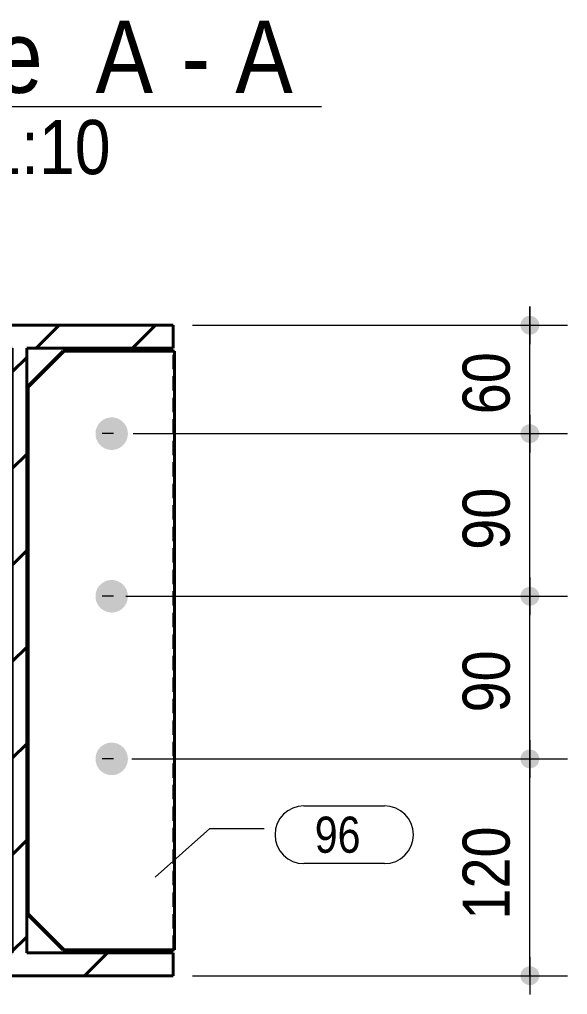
# Model space of a CAD drawing. Header units: millimetres. Extents: x 2 to 410, y 5 to 282.
# Drawn here: x 101.8 to 132.1, y 58.3 to 112.2 of the extents above; entities that cross this region are included whole.
import ezdxf

# ---------------------------------------------------------------- set-up
doc = ezdxf.new("R2010")
doc.units = ezdxf.units.MM
doc.linetypes.add('CACHE2', pattern=[1.190625, 0.79375, -0.396875])
for name, color, linetype, lineweight in [('Autre type objet', 1, 'Continuous', 0), ('Boulon', 7, 'Continuous', 0), ('Cache', 7, 'Continuous', 0), ('Cotation', 7, 'Continuous', 0), ('Piece', 2, 'Continuous', 0), ('Repère pièce', 3, 'Continuous', 0)]:
    doc.layers.add(name, color=color, linetype=linetype, lineweight=lineweight)
doc.styles.add('ARIAL', font='ARIAL.TTF')
doc.styles.add('COMIC_SANS_MS', font='COMIC.TTF')

# ---------------------------------------------------------------- blocks, each defined once
blk = doc.blocks.new('*A1')
at = {"layer": 'Piece', "color": 2, "linetype": 'Continuous', "lineweight": 40}
for p, q in [((93.282697, 95.297012), (93.282697, 95.297012)), ((93.282697, 95.297012), (93.282697, 95.297012)), ((97.355949, 94.027012), (98.625949, 95.297012)), ((102.699202, 94.027012), (103.969202, 95.297012)), ((108.042454, 94.027012), (109.312454, 95.297012)), ((101.382697, 92.710507), (102.182697, 93.510507)), ((101.382697, 87.367255), (102.182697, 88.167255)), ((101.382697, 82.024002), (102.182697, 82.824002)), ((101.382697, 76.68075), (102.182697, 77.48075)), ((101.382697, 71.337497), (102.182697, 72.137497)), ((101.382697, 65.994245), (102.182697, 66.794245)), ((101.326483, 60.594779), (102.182697, 61.450993)), ((94.685464, 59.297012), (95.955464, 60.567012)), ((100.028716, 59.297012), (101.298716, 60.567012)), ((105.371969, 59.297012), (106.641969, 60.567012))]:
    blk.add_line(p, q, dxfattribs=at)
blk = doc.blocks.new('*A57')
at = {"layer": 'Boulon'}
for points in [[(105.989, 89.341), (105.992, 89.385), (105.998, 89.429), (106.005, 89.473), (106.015, 89.516), (106.026, 89.558), (106.04, 89.6), (106.056, 89.641), (106.074, 89.682), (106.094, 89.721), (106.115, 89.76), (106.139, 89.797), (106.164, 89.833), (106.191, 89.868), (106.22, 89.901), (106.25, 89.933), (106.282, 89.964), (106.315, 89.993), (106.35, 90.02), (106.386, 90.045), (106.423, 90.069), (106.461, 90.091), (106.5, 90.111), (106.54, 90.129), (106.581, 90.144), (106.623, 90.158), (106.665, 90.17), (106.708, 90.18), (106.751, 90.187), (106.795, 90.193), (106.839, 90.196), (106.883, 90.197), (106.927, 90.196), (106.97, 90.193), (107.014, 90.187), (107.057, 90.18), (107.1, 90.17), (107.143, 90.158), (107.184, 90.144), (107.225, 90.129), (107.265, 90.111), (107.305, 90.091), (107.343, 90.069), (107.38, 90.045), (107.416, 90.02), (107.45, 89.993), (107.484, 89.964), (107.516, 89.933), (107.546, 89.901), (107.575, 89.868), (107.602, 89.833), (107.627, 89.797), (107.65, 89.76), (107.672, 89.721), (107.692, 89.682), (107.71, 89.641), (107.725, 89.6), (107.739, 89.558), (107.751, 89.516), (107.76, 89.473), (107.768, 89.429), (107.773, 89.385), (107.777, 89.341), (107.778, 89.297), (107.777, 89.253), (107.773, 89.209), (107.768, 89.165), (107.76, 89.121), (107.751, 89.078), (107.739, 89.036), (107.725, 88.994), (107.71, 88.953), (107.692, 88.912), (107.672, 88.873), (107.65, 88.834), (107.627, 88.797), (107.602, 88.761), (107.575, 88.726), (107.546, 88.693), (107.516, 88.661), (107.484, 88.63), (107.45, 88.601), (107.416, 88.574), (107.38, 88.549), (107.343, 88.525), (107.305, 88.503), (107.265, 88.483), (107.225, 88.466), (107.184, 88.45), (107.143, 88.436), (107.1, 88.424), (107.057, 88.414), (107.014, 88.407), (106.97, 88.401), (106.927, 88.398), (106.883, 88.397), (106.839, 88.398), (106.795, 88.401), (106.751, 88.407), (106.708, 88.414), (106.665, 88.424), (106.623, 88.436), (106.581, 88.45), (106.54, 88.466), (106.5, 88.483), (106.461, 88.503), (106.423, 88.525), (106.386, 88.549), (106.35, 88.574), (106.315, 88.601), (106.282, 88.63), (106.25, 88.661), (106.22, 88.693), (106.191, 88.726), (106.164, 88.761), (106.139, 88.797), (106.115, 88.834), (106.094, 88.873), (106.074, 88.912), (106.056, 88.953), (106.04, 88.994), (106.026, 89.036), (106.015, 89.078), (106.005, 89.121), (105.998, 89.165), (105.992, 89.209), (105.989, 89.253), (105.988, 89.297)], [(105.989, 80.341), (105.992, 80.385), (105.998, 80.429), (106.005, 80.473), (106.015, 80.516), (106.026, 80.558), (106.04, 80.6), (106.056, 80.641), (106.074, 80.682), (106.094, 80.721), (106.115, 80.76), (106.139, 80.797), (106.164, 80.833), (106.191, 80.868), (106.22, 80.901), (106.25, 80.933), (106.282, 80.964), (106.315, 80.993), (106.35, 81.02), (106.386, 81.045), (106.423, 81.069), (106.461, 81.091), (106.5, 81.111), (106.54, 81.129), (106.581, 81.144), (106.623, 81.158), (106.665, 81.17), (106.708, 81.18), (106.751, 81.187), (106.795, 81.193), (106.839, 81.196), (106.883, 81.197), (106.927, 81.196), (106.97, 81.193), (107.014, 81.187), (107.057, 81.18), (107.1, 81.17), (107.143, 81.158), (107.184, 81.144), (107.225, 81.129), (107.265, 81.111), (107.305, 81.091), (107.343, 81.069), (107.38, 81.045), (107.416, 81.02), (107.45, 80.993), (107.484, 80.964), (107.516, 80.933), (107.546, 80.901), (107.575, 80.868), (107.602, 80.833), (107.627, 80.797), (107.65, 80.76), (107.672, 80.721), (107.692, 80.682), (107.71, 80.641), (107.725, 80.6), (107.739, 80.558), (107.751, 80.516), (107.76, 80.473), (107.768, 80.429), (107.773, 80.385), (107.777, 80.341), (107.778, 80.297), (107.777, 80.253), (107.773, 80.209), (107.768, 80.165), (107.76, 80.121), (107.751, 80.078), (107.739, 80.036), (107.725, 79.994), (107.71, 79.953), (107.692, 79.912), (107.672, 79.873), (107.65, 79.834), (107.627, 79.797), (107.602, 79.761), (107.575, 79.726), (107.546, 79.693), (107.516, 79.661), (107.484, 79.63), (107.45, 79.601), (107.416, 79.574), (107.38, 79.549), (107.343, 79.525), (107.305, 79.503), (107.265, 79.483), (107.225, 79.466), (107.184, 79.45), (107.143, 79.436), (107.1, 79.424), (107.057, 79.414), (107.014, 79.407), (106.97, 79.401), (106.927, 79.398), (106.883, 79.397), (106.839, 79.398), (106.795, 79.401), (106.751, 79.407), (106.708, 79.414), (106.665, 79.424), (106.623, 79.436), (106.581, 79.45), (106.54, 79.466), (106.5, 79.483), (106.461, 79.503), (106.423, 79.525), (106.386, 79.549), (106.35, 79.574), (106.315, 79.601), (106.282, 79.63), (106.25, 79.661), (106.22, 79.693), (106.191, 79.726), (106.164, 79.761), (106.139, 79.797), (106.115, 79.834), (106.094, 79.873), (106.074, 79.912), (106.056, 79.953), (106.04, 79.994), (106.026, 80.036), (106.015, 80.078), (106.005, 80.121), (105.998, 80.165), (105.992, 80.209), (105.989, 80.253), (105.988, 80.297)], [(105.989, 71.341), (105.992, 71.385), (105.998, 71.429), (106.005, 71.473), (106.015, 71.516), (106.026, 71.558), (106.04, 71.6), (106.056, 71.641), (106.074, 71.682), (106.094, 71.721), (106.115, 71.76), (106.139, 71.797), (106.164, 71.833), (106.191, 71.868), (106.22, 71.901), (106.25, 71.933), (106.282, 71.964), (106.315, 71.993), (106.35, 72.02), (106.386, 72.045), (106.423, 72.069), (106.461, 72.091), (106.5, 72.111), (106.54, 72.129), (106.581, 72.144), (106.623, 72.158), (106.665, 72.17), (106.708, 72.18), (106.751, 72.187), (106.795, 72.193), (106.839, 72.196), (106.883, 72.197), (106.927, 72.196), (106.97, 72.193), (107.014, 72.187), (107.057, 72.18), (107.1, 72.17), (107.143, 72.158), (107.184, 72.144), (107.225, 72.129), (107.265, 72.111), (107.305, 72.091), (107.343, 72.069), (107.38, 72.045), (107.416, 72.02), (107.45, 71.993), (107.484, 71.964), (107.516, 71.933), (107.546, 71.901), (107.575, 71.868), (107.602, 71.833), (107.627, 71.797), (107.65, 71.76), (107.672, 71.721), (107.692, 71.682), (107.71, 71.641), (107.725, 71.6), (107.739, 71.558), (107.751, 71.516), (107.76, 71.473), (107.768, 71.429), (107.773, 71.385), (107.777, 71.341), (107.778, 71.297), (107.777, 71.253), (107.773, 71.209), (107.768, 71.165), (107.76, 71.121), (107.751, 71.078), (107.739, 71.036), (107.725, 70.994), (107.71, 70.953), (107.692, 70.912), (107.672, 70.873), (107.65, 70.834), (107.627, 70.797), (107.602, 70.761), (107.575, 70.726), (107.546, 70.693), (107.516, 70.661), (107.484, 70.63), (107.45, 70.601), (107.416, 70.574), (107.38, 70.549), (107.343, 70.525), (107.305, 70.503), (107.265, 70.483), (107.225, 70.466), (107.184, 70.45), (107.143, 70.436), (107.1, 70.424), (107.057, 70.414), (107.014, 70.407), (106.97, 70.401), (106.927, 70.398), (106.883, 70.397), (106.839, 70.398), (106.795, 70.401), (106.751, 70.407), (106.708, 70.414), (106.665, 70.424), (106.623, 70.436), (106.581, 70.45), (106.54, 70.466), (106.5, 70.483), (106.461, 70.503), (106.423, 70.525), (106.386, 70.549), (106.35, 70.574), (106.315, 70.601), (106.282, 70.63), (106.25, 70.661), (106.22, 70.693), (106.191, 70.726), (106.164, 70.761), (106.139, 70.797), (106.115, 70.834), (106.094, 70.873), (106.074, 70.912), (106.056, 70.953), (106.04, 70.994), (106.026, 71.036), (106.015, 71.078), (106.005, 71.121), (105.998, 71.165), (105.992, 71.209), (105.989, 71.253), (105.988, 71.297)]]:
    blk.add_hatch(color=256, dxfattribs=at).paths.add_polyline_path(points, flags=17)
at = {"layer": 'Boulon', "linetype": 'Continuous', "lineweight": 0}
for p, q in [((106.989, 89.297), (106.351, 89.297)), ((106.989, 80.297), (106.351, 80.297)), ((106.989, 71.297), (106.351, 71.297))]:
    blk.add_line(p, q, dxfattribs=at)
blk = doc.blocks.new('*A59')
at = {"layer": 'Piece', "color": 2, "linetype": 'Continuous', "lineweight": 40}
for p, q in [((93.282697, 95.297012), (110.282697, 95.297012)), ((93.282697, 94.027012), (93.282697, 95.297012)), ((110.282697, 95.297012), (110.282697, 94.027012)), ((101.382697, 94.027012), (93.282697, 94.027012)), ((101.382697, 60.567012), (101.382697, 94.027012)), ((110.282697, 94.027012), (102.182697, 94.027012)), ((102.182697, 94.027012), (102.182697, 60.567012)), ((93.282697, 59.297012), (93.282697, 60.567012)), ((93.282697, 60.567012), (101.382697, 60.567012)), ((102.182697, 60.567012), (110.282697, 60.567012)), ((110.282697, 60.567012), (110.282697, 59.297012)), ((110.282697, 59.297012), (93.282697, 59.297012))]:
    blk.add_line(p, q, dxfattribs=at)
blk = doc.blocks.new('*A60')
at = {"layer": 'Cache', "color": 7, "linetype": 'CACHE2', "lineweight": 20}
for p, q in [((104.256473, 93.867012), (104.171341, 93.867012)), ((110.277471, 60.727012), (110.277471, 93.867012)), ((102.182697, 62.727012), (102.182697, 91.867012)), ((104.256473, 60.727012), (104.171341, 60.727012))]:
    blk.add_line(p, q, dxfattribs=at)
at = {"layer": 'Piece', "color": 2, "linetype": 'Continuous', "lineweight": 40}
for p, q in [((102.182697, 91.867012), (104.171341, 93.867012)), ((102.267829, 91.867012), (104.256473, 93.867012)), ((104.171341, 93.867012), (110.362603, 93.867012)), ((110.362603, 60.727012), (110.362603, 93.867012)), ((102.182697, 91.867012), (102.267829, 91.867012)), ((102.267829, 91.867012), (102.267829, 62.727012)), ((104.171341, 60.727012), (102.182697, 62.727012)), ((102.182697, 62.727012), (102.267829, 62.727012)), ((102.267829, 62.727012), (104.256473, 60.727012)), ((104.171341, 60.727012), (110.362603, 60.727012))]:
    blk.add_line(p, q, dxfattribs=at)
blk = doc.blocks.new('*A136')
at = {"layer": 'Cotation'}
for points in [[(129.996, 70.778), (129.97, 70.78), (129.945, 70.783), (129.92, 70.787), (129.895, 70.793), (129.871, 70.799), (129.846, 70.807), (129.822, 70.817), (129.799, 70.827), (129.776, 70.838), (129.754, 70.851), (129.733, 70.865), (129.712, 70.879), (129.692, 70.895), (129.672, 70.912), (129.654, 70.929), (129.636, 70.948), (129.619, 70.967), (129.604, 70.987), (129.589, 71.008), (129.575, 71.03), (129.563, 71.052), (129.551, 71.075), (129.541, 71.098), (129.532, 71.122), (129.524, 71.146), (129.517, 71.171), (129.511, 71.196), (129.507, 71.221), (129.504, 71.246), (129.502, 71.271), (129.501, 71.297), (129.502, 71.323), (129.504, 71.348), (129.507, 71.373), (129.511, 71.398), (129.517, 71.423), (129.524, 71.448), (129.532, 71.472), (129.541, 71.496), (129.551, 71.519), (129.563, 71.542), (129.575, 71.564), (129.589, 71.586), (129.604, 71.607), (129.619, 71.627), (129.636, 71.646), (129.654, 71.665), (129.672, 71.682), (129.692, 71.699), (129.712, 71.715), (129.733, 71.729), (129.754, 71.743), (129.776, 71.756), (129.799, 71.767), (129.822, 71.777), (129.846, 71.787), (129.871, 71.795), (129.895, 71.801), (129.92, 71.807), (129.945, 71.811), (129.97, 71.815), (129.996, 71.816), (130.021, 71.817), (130.047, 71.816), (130.072, 71.815), (130.098, 71.811), (130.123, 71.807), (130.148, 71.801), (130.172, 71.795), (130.197, 71.787), (130.22, 71.777), (130.244, 71.767), (130.267, 71.756), (130.289, 71.743), (130.31, 71.729), (130.331, 71.715), (130.351, 71.699), (130.371, 71.682), (130.389, 71.665), (130.407, 71.646), (130.423, 71.627), (130.439, 71.607), (130.454, 71.586), (130.467, 71.564), (130.48, 71.542), (130.492, 71.519), (130.502, 71.496), (130.511, 71.472), (130.519, 71.448), (130.526, 71.423), (130.531, 71.398), (130.536, 71.373), (130.539, 71.348), (130.541, 71.323), (130.541, 71.297), (130.541, 71.271), (130.539, 71.246), (130.536, 71.221), (130.531, 71.196), (130.526, 71.171), (130.519, 71.146), (130.511, 71.122), (130.502, 71.098), (130.492, 71.075), (130.48, 71.052), (130.467, 71.03), (130.454, 71.008), (130.439, 70.987), (130.423, 70.967), (130.407, 70.948), (130.389, 70.929), (130.371, 70.912), (130.351, 70.895), (130.331, 70.879), (130.31, 70.865), (130.289, 70.851), (130.267, 70.838), (130.244, 70.827), (130.22, 70.817), (130.197, 70.807), (130.172, 70.799), (130.148, 70.793), (130.123, 70.787), (130.098, 70.783), (130.072, 70.78), (130.047, 70.778), (130.021, 70.777)], [(129.996, 58.778), (129.97, 58.78), (129.945, 58.783), (129.92, 58.787), (129.895, 58.793), (129.871, 58.799), (129.846, 58.807), (129.822, 58.817), (129.799, 58.827), (129.776, 58.838), (129.754, 58.851), (129.733, 58.865), (129.712, 58.879), (129.692, 58.895), (129.672, 58.912), (129.654, 58.929), (129.636, 58.948), (129.619, 58.967), (129.604, 58.987), (129.589, 59.008), (129.575, 59.03), (129.563, 59.052), (129.551, 59.075), (129.541, 59.098), (129.532, 59.122), (129.524, 59.146), (129.517, 59.171), (129.511, 59.196), (129.507, 59.221), (129.504, 59.246), (129.502, 59.271), (129.501, 59.297), (129.502, 59.323), (129.504, 59.348), (129.507, 59.373), (129.511, 59.398), (129.517, 59.423), (129.524, 59.448), (129.532, 59.472), (129.541, 59.496), (129.551, 59.519), (129.563, 59.542), (129.575, 59.564), (129.589, 59.586), (129.604, 59.607), (129.619, 59.627), (129.636, 59.646), (129.654, 59.665), (129.672, 59.682), (129.692, 59.699), (129.712, 59.715), (129.733, 59.729), (129.754, 59.743), (129.776, 59.756), (129.799, 59.767), (129.822, 59.777), (129.846, 59.787), (129.871, 59.795), (129.895, 59.801), (129.92, 59.807), (129.945, 59.811), (129.97, 59.815), (129.996, 59.816), (130.021, 59.817), (130.047, 59.816), (130.072, 59.815), (130.098, 59.811), (130.123, 59.807), (130.148, 59.801), (130.172, 59.795), (130.197, 59.787), (130.22, 59.777), (130.244, 59.767), (130.267, 59.756), (130.289, 59.743), (130.31, 59.729), (130.331, 59.715), (130.351, 59.699), (130.371, 59.682), (130.389, 59.665), (130.407, 59.646), (130.423, 59.627), (130.439, 59.607), (130.454, 59.586), (130.467, 59.564), (130.48, 59.542), (130.492, 59.519), (130.502, 59.496), (130.511, 59.472), (130.519, 59.448), (130.526, 59.423), (130.531, 59.398), (130.536, 59.373), (130.539, 59.348), (130.541, 59.323), (130.541, 59.297), (130.541, 59.271), (130.539, 59.246), (130.536, 59.221), (130.531, 59.196), (130.526, 59.171), (130.519, 59.146), (130.511, 59.122), (130.502, 59.098), (130.492, 59.075), (130.48, 59.052), (130.467, 59.03), (130.454, 59.008), (130.439, 58.987), (130.423, 58.967), (130.407, 58.948), (130.389, 58.929), (130.371, 58.912), (130.351, 58.895), (130.331, 58.879), (130.31, 58.865), (130.289, 58.851), (130.267, 58.838), (130.244, 58.827), (130.22, 58.817), (130.197, 58.807), (130.172, 58.799), (130.148, 58.793), (130.123, 58.787), (130.098, 58.783), (130.072, 58.78), (130.047, 58.778), (130.021, 58.777)]]:
    blk.add_hatch(color=256, dxfattribs=at).paths.add_polyline_path(points, flags=17)
at = {"layer": 'Cotation', "linetype": 'Continuous', "lineweight": 0}
for p, q in [((130.021, 72.337), (130.021, 70.257)), ((130.021, 71.297), (130.021, 72.337)), ((107.989, 71.297), (132.101, 71.297)), ((128.981, 71.297), (131.061, 71.297)), ((130.021, 59.297), (130.021, 71.297)), ((130.021, 60.337), (130.021, 58.257)), ((111.362, 59.297), (132.101, 59.297)), ((128.981, 59.297), (131.061, 59.297)), ((130.021, 59.297), (130.021, 58.257))]:
    blk.add_line(p, q, dxfattribs=at)
at = {"layer": 'Cotation'}
for p in [(130.021, 71.297), (130.021, 59.297)]:
    blk.add_point(p, dxfattribs=at)
at = {"layer": 'Cotation', "style": 'ARIAL', "width": 0.85}
blk.add_text('120', height=2.6, rotation=90.0002, dxfattribs=at).set_placement((128.901, 62.404))
blk = doc.blocks.new('*A137')
at = {"layer": 'Cotation'}
for points in [[(129.996, 79.778), (129.97, 79.78), (129.945, 79.783), (129.92, 79.787), (129.895, 79.793), (129.871, 79.799), (129.846, 79.807), (129.822, 79.817), (129.799, 79.827), (129.776, 79.838), (129.754, 79.851), (129.733, 79.865), (129.712, 79.879), (129.692, 79.895), (129.672, 79.912), (129.654, 79.929), (129.636, 79.948), (129.619, 79.967), (129.604, 79.987), (129.589, 80.008), (129.575, 80.03), (129.563, 80.052), (129.551, 80.075), (129.541, 80.098), (129.532, 80.122), (129.524, 80.146), (129.517, 80.171), (129.511, 80.196), (129.507, 80.221), (129.504, 80.246), (129.502, 80.271), (129.501, 80.297), (129.502, 80.323), (129.504, 80.348), (129.507, 80.373), (129.511, 80.398), (129.517, 80.423), (129.524, 80.448), (129.532, 80.472), (129.541, 80.496), (129.551, 80.519), (129.563, 80.542), (129.575, 80.564), (129.589, 80.586), (129.604, 80.607), (129.619, 80.627), (129.636, 80.646), (129.654, 80.665), (129.672, 80.682), (129.692, 80.699), (129.712, 80.715), (129.733, 80.729), (129.754, 80.743), (129.776, 80.756), (129.799, 80.767), (129.822, 80.777), (129.846, 80.787), (129.871, 80.795), (129.895, 80.801), (129.92, 80.807), (129.945, 80.811), (129.97, 80.815), (129.996, 80.816), (130.021, 80.817), (130.047, 80.816), (130.072, 80.815), (130.098, 80.811), (130.123, 80.807), (130.148, 80.801), (130.172, 80.795), (130.197, 80.787), (130.22, 80.777), (130.244, 80.767), (130.267, 80.756), (130.289, 80.743), (130.31, 80.729), (130.331, 80.715), (130.351, 80.699), (130.371, 80.682), (130.389, 80.665), (130.407, 80.646), (130.423, 80.627), (130.439, 80.607), (130.454, 80.586), (130.467, 80.564), (130.48, 80.542), (130.492, 80.519), (130.502, 80.496), (130.511, 80.472), (130.519, 80.448), (130.526, 80.423), (130.531, 80.398), (130.536, 80.373), (130.539, 80.348), (130.541, 80.323), (130.541, 80.297), (130.541, 80.271), (130.539, 80.246), (130.536, 80.221), (130.531, 80.196), (130.526, 80.171), (130.519, 80.146), (130.511, 80.122), (130.502, 80.098), (130.492, 80.075), (130.48, 80.052), (130.467, 80.03), (130.454, 80.008), (130.439, 79.987), (130.423, 79.967), (130.407, 79.948), (130.389, 79.929), (130.371, 79.912), (130.351, 79.895), (130.331, 79.879), (130.31, 79.865), (130.289, 79.851), (130.267, 79.838), (130.244, 79.827), (130.22, 79.817), (130.197, 79.807), (130.172, 79.799), (130.148, 79.793), (130.123, 79.787), (130.098, 79.783), (130.072, 79.78), (130.047, 79.778), (130.021, 79.777)], [(129.996, 70.778), (129.97, 70.78), (129.945, 70.783), (129.92, 70.787), (129.895, 70.793), (129.871, 70.799), (129.846, 70.807), (129.822, 70.817), (129.799, 70.827), (129.776, 70.838), (129.754, 70.851), (129.733, 70.865), (129.712, 70.879), (129.692, 70.895), (129.672, 70.912), (129.654, 70.929), (129.636, 70.948), (129.619, 70.967), (129.604, 70.987), (129.589, 71.008), (129.575, 71.03), (129.563, 71.052), (129.551, 71.075), (129.541, 71.098), (129.532, 71.122), (129.524, 71.146), (129.517, 71.171), (129.511, 71.196), (129.507, 71.221), (129.504, 71.246), (129.502, 71.271), (129.501, 71.297), (129.502, 71.323), (129.504, 71.348), (129.507, 71.373), (129.511, 71.398), (129.517, 71.423), (129.524, 71.448), (129.532, 71.472), (129.541, 71.496), (129.551, 71.519), (129.563, 71.542), (129.575, 71.564), (129.589, 71.586), (129.604, 71.607), (129.619, 71.627), (129.636, 71.646), (129.654, 71.665), (129.672, 71.682), (129.692, 71.699), (129.712, 71.715), (129.733, 71.729), (129.754, 71.743), (129.776, 71.756), (129.799, 71.767), (129.822, 71.777), (129.846, 71.787), (129.871, 71.795), (129.895, 71.801), (129.92, 71.807), (129.945, 71.811), (129.97, 71.815), (129.996, 71.816), (130.021, 71.817), (130.047, 71.816), (130.072, 71.815), (130.098, 71.811), (130.123, 71.807), (130.148, 71.801), (130.172, 71.795), (130.197, 71.787), (130.22, 71.777), (130.244, 71.767), (130.267, 71.756), (130.289, 71.743), (130.31, 71.729), (130.331, 71.715), (130.351, 71.699), (130.371, 71.682), (130.389, 71.665), (130.407, 71.646), (130.423, 71.627), (130.439, 71.607), (130.454, 71.586), (130.467, 71.564), (130.48, 71.542), (130.492, 71.519), (130.502, 71.496), (130.511, 71.472), (130.519, 71.448), (130.526, 71.423), (130.531, 71.398), (130.536, 71.373), (130.539, 71.348), (130.541, 71.323), (130.541, 71.297), (130.541, 71.271), (130.539, 71.246), (130.536, 71.221), (130.531, 71.196), (130.526, 71.171), (130.519, 71.146), (130.511, 71.122), (130.502, 71.098), (130.492, 71.075), (130.48, 71.052), (130.467, 71.03), (130.454, 71.008), (130.439, 70.987), (130.423, 70.967), (130.407, 70.948), (130.389, 70.929), (130.371, 70.912), (130.351, 70.895), (130.331, 70.879), (130.31, 70.865), (130.289, 70.851), (130.267, 70.838), (130.244, 70.827), (130.22, 70.817), (130.197, 70.807), (130.172, 70.799), (130.148, 70.793), (130.123, 70.787), (130.098, 70.783), (130.072, 70.78), (130.047, 70.778), (130.021, 70.777)]]:
    blk.add_hatch(color=256, dxfattribs=at).paths.add_polyline_path(points, flags=17)
at = {"layer": 'Cotation', "linetype": 'Continuous', "lineweight": 0}
for p, q in [((130.021, 81.337), (130.021, 79.257)), ((130.021, 80.297), (130.021, 81.337)), ((107.67, 80.297), (132.101, 80.297)), ((128.981, 80.297), (131.061, 80.297)), ((130.021, 71.297), (130.021, 80.297)), ((130.021, 72.337), (130.021, 70.257)), ((107.989, 71.297), (132.101, 71.297)), ((128.981, 71.297), (131.061, 71.297)), ((130.021, 71.297), (130.021, 70.257))]:
    blk.add_line(p, q, dxfattribs=at)
at = {"layer": 'Cotation'}
for p in [(130.021, 80.297), (130.021, 71.297)]:
    blk.add_point(p, dxfattribs=at)
at = {"layer": 'Cotation', "style": 'ARIAL', "width": 0.85}
blk.add_text('90', height=2.6, rotation=90.0002, dxfattribs=at).set_placement((128.901, 73.869))
blk = doc.blocks.new('*A138')
at = {"layer": 'Cotation'}
for points in [[(129.996, 88.778), (129.97, 88.78), (129.945, 88.783), (129.92, 88.787), (129.895, 88.793), (129.871, 88.799), (129.846, 88.807), (129.822, 88.817), (129.799, 88.827), (129.776, 88.838), (129.754, 88.851), (129.733, 88.865), (129.712, 88.879), (129.692, 88.895), (129.672, 88.912), (129.654, 88.929), (129.636, 88.948), (129.619, 88.967), (129.604, 88.987), (129.589, 89.008), (129.575, 89.03), (129.563, 89.052), (129.551, 89.075), (129.541, 89.098), (129.532, 89.122), (129.524, 89.146), (129.517, 89.171), (129.511, 89.196), (129.507, 89.221), (129.504, 89.246), (129.502, 89.271), (129.501, 89.297), (129.502, 89.323), (129.504, 89.348), (129.507, 89.373), (129.511, 89.398), (129.517, 89.423), (129.524, 89.448), (129.532, 89.472), (129.541, 89.496), (129.551, 89.519), (129.563, 89.542), (129.575, 89.564), (129.589, 89.586), (129.604, 89.607), (129.619, 89.627), (129.636, 89.646), (129.654, 89.665), (129.672, 89.682), (129.692, 89.699), (129.712, 89.715), (129.733, 89.729), (129.754, 89.743), (129.776, 89.756), (129.799, 89.767), (129.822, 89.777), (129.846, 89.787), (129.871, 89.795), (129.895, 89.801), (129.92, 89.807), (129.945, 89.811), (129.97, 89.815), (129.996, 89.816), (130.021, 89.817), (130.047, 89.816), (130.072, 89.815), (130.098, 89.811), (130.123, 89.807), (130.148, 89.801), (130.172, 89.795), (130.197, 89.787), (130.22, 89.777), (130.244, 89.767), (130.267, 89.756), (130.289, 89.743), (130.31, 89.729), (130.331, 89.715), (130.351, 89.699), (130.371, 89.682), (130.389, 89.665), (130.407, 89.646), (130.423, 89.627), (130.439, 89.607), (130.454, 89.586), (130.467, 89.564), (130.48, 89.542), (130.492, 89.519), (130.502, 89.496), (130.511, 89.472), (130.519, 89.448), (130.526, 89.423), (130.531, 89.398), (130.536, 89.373), (130.539, 89.348), (130.541, 89.323), (130.541, 89.297), (130.541, 89.271), (130.539, 89.246), (130.536, 89.221), (130.531, 89.196), (130.526, 89.171), (130.519, 89.146), (130.511, 89.122), (130.502, 89.098), (130.492, 89.075), (130.48, 89.052), (130.467, 89.03), (130.454, 89.008), (130.439, 88.987), (130.423, 88.967), (130.407, 88.948), (130.389, 88.929), (130.371, 88.912), (130.351, 88.895), (130.331, 88.879), (130.31, 88.865), (130.289, 88.851), (130.267, 88.838), (130.244, 88.827), (130.22, 88.817), (130.197, 88.807), (130.172, 88.799), (130.148, 88.793), (130.123, 88.787), (130.098, 88.783), (130.072, 88.78), (130.047, 88.778), (130.021, 88.777)], [(129.996, 79.778), (129.97, 79.78), (129.945, 79.783), (129.92, 79.787), (129.895, 79.793), (129.871, 79.799), (129.846, 79.807), (129.822, 79.817), (129.799, 79.827), (129.776, 79.838), (129.754, 79.851), (129.733, 79.865), (129.712, 79.879), (129.692, 79.895), (129.672, 79.912), (129.654, 79.929), (129.636, 79.948), (129.619, 79.967), (129.604, 79.987), (129.589, 80.008), (129.575, 80.03), (129.563, 80.052), (129.551, 80.075), (129.541, 80.098), (129.532, 80.122), (129.524, 80.146), (129.517, 80.171), (129.511, 80.196), (129.507, 80.221), (129.504, 80.246), (129.502, 80.271), (129.501, 80.297), (129.502, 80.323), (129.504, 80.348), (129.507, 80.373), (129.511, 80.398), (129.517, 80.423), (129.524, 80.448), (129.532, 80.472), (129.541, 80.496), (129.551, 80.519), (129.563, 80.542), (129.575, 80.564), (129.589, 80.586), (129.604, 80.607), (129.619, 80.627), (129.636, 80.646), (129.654, 80.665), (129.672, 80.682), (129.692, 80.699), (129.712, 80.715), (129.733, 80.729), (129.754, 80.743), (129.776, 80.756), (129.799, 80.767), (129.822, 80.777), (129.846, 80.787), (129.871, 80.795), (129.895, 80.801), (129.92, 80.807), (129.945, 80.811), (129.97, 80.815), (129.996, 80.816), (130.021, 80.817), (130.047, 80.816), (130.072, 80.815), (130.098, 80.811), (130.123, 80.807), (130.148, 80.801), (130.172, 80.795), (130.197, 80.787), (130.22, 80.777), (130.244, 80.767), (130.267, 80.756), (130.289, 80.743), (130.31, 80.729), (130.331, 80.715), (130.351, 80.699), (130.371, 80.682), (130.389, 80.665), (130.407, 80.646), (130.423, 80.627), (130.439, 80.607), (130.454, 80.586), (130.467, 80.564), (130.48, 80.542), (130.492, 80.519), (130.502, 80.496), (130.511, 80.472), (130.519, 80.448), (130.526, 80.423), (130.531, 80.398), (130.536, 80.373), (130.539, 80.348), (130.541, 80.323), (130.541, 80.297), (130.541, 80.271), (130.539, 80.246), (130.536, 80.221), (130.531, 80.196), (130.526, 80.171), (130.519, 80.146), (130.511, 80.122), (130.502, 80.098), (130.492, 80.075), (130.48, 80.052), (130.467, 80.03), (130.454, 80.008), (130.439, 79.987), (130.423, 79.967), (130.407, 79.948), (130.389, 79.929), (130.371, 79.912), (130.351, 79.895), (130.331, 79.879), (130.31, 79.865), (130.289, 79.851), (130.267, 79.838), (130.244, 79.827), (130.22, 79.817), (130.197, 79.807), (130.172, 79.799), (130.148, 79.793), (130.123, 79.787), (130.098, 79.783), (130.072, 79.78), (130.047, 79.778), (130.021, 79.777)]]:
    blk.add_hatch(color=256, dxfattribs=at).paths.add_polyline_path(points, flags=17)
at = {"layer": 'Cotation', "linetype": 'Continuous', "lineweight": 0}
for p, q in [((130.021, 90.337), (130.021, 88.257)), ((130.021, 89.297), (130.021, 90.337)), ((108.069, 89.297), (132.101, 89.297)), ((128.981, 89.297), (131.061, 89.297)), ((130.021, 80.297), (130.021, 89.297)), ((130.021, 81.337), (130.021, 79.257)), ((107.67, 80.297), (132.101, 80.297)), ((128.981, 80.297), (131.061, 80.297)), ((130.021, 80.297), (130.021, 79.257))]:
    blk.add_line(p, q, dxfattribs=at)
at = {"layer": 'Cotation'}
for p in [(130.021, 89.297), (130.021, 80.297)]:
    blk.add_point(p, dxfattribs=at)
at = {"layer": 'Cotation', "style": 'ARIAL', "width": 0.85}
blk.add_text('90', height=2.6, rotation=90.0002, dxfattribs=at).set_placement((128.901, 82.869))
blk = doc.blocks.new('*A139')
at = {"layer": 'Cotation'}
for points in [[(129.996, 94.778), (129.97, 94.78), (129.945, 94.783), (129.92, 94.787), (129.895, 94.793), (129.871, 94.799), (129.846, 94.807), (129.822, 94.817), (129.799, 94.827), (129.776, 94.838), (129.754, 94.851), (129.733, 94.865), (129.712, 94.879), (129.692, 94.895), (129.672, 94.912), (129.654, 94.929), (129.636, 94.948), (129.619, 94.967), (129.604, 94.987), (129.589, 95.008), (129.575, 95.03), (129.563, 95.052), (129.551, 95.075), (129.541, 95.098), (129.532, 95.122), (129.524, 95.146), (129.517, 95.171), (129.511, 95.196), (129.507, 95.221), (129.504, 95.246), (129.502, 95.271), (129.501, 95.297), (129.502, 95.323), (129.504, 95.348), (129.507, 95.373), (129.511, 95.398), (129.517, 95.423), (129.524, 95.448), (129.532, 95.472), (129.541, 95.496), (129.551, 95.519), (129.563, 95.542), (129.575, 95.564), (129.589, 95.586), (129.604, 95.607), (129.619, 95.627), (129.636, 95.646), (129.654, 95.665), (129.672, 95.682), (129.692, 95.699), (129.712, 95.715), (129.733, 95.729), (129.754, 95.743), (129.776, 95.756), (129.799, 95.767), (129.822, 95.777), (129.846, 95.787), (129.871, 95.795), (129.895, 95.801), (129.92, 95.807), (129.945, 95.811), (129.97, 95.815), (129.996, 95.816), (130.021, 95.817), (130.047, 95.816), (130.072, 95.815), (130.098, 95.811), (130.123, 95.807), (130.148, 95.801), (130.172, 95.795), (130.197, 95.787), (130.22, 95.777), (130.244, 95.767), (130.267, 95.756), (130.289, 95.743), (130.31, 95.729), (130.331, 95.715), (130.351, 95.699), (130.371, 95.682), (130.389, 95.665), (130.407, 95.646), (130.423, 95.627), (130.439, 95.607), (130.454, 95.586), (130.467, 95.564), (130.48, 95.542), (130.492, 95.519), (130.502, 95.496), (130.511, 95.472), (130.519, 95.448), (130.526, 95.423), (130.531, 95.398), (130.536, 95.373), (130.539, 95.348), (130.541, 95.323), (130.541, 95.297), (130.541, 95.271), (130.539, 95.246), (130.536, 95.221), (130.531, 95.196), (130.526, 95.171), (130.519, 95.146), (130.511, 95.122), (130.502, 95.098), (130.492, 95.075), (130.48, 95.052), (130.467, 95.03), (130.454, 95.008), (130.439, 94.987), (130.423, 94.967), (130.407, 94.948), (130.389, 94.929), (130.371, 94.912), (130.351, 94.895), (130.331, 94.879), (130.31, 94.865), (130.289, 94.851), (130.267, 94.838), (130.244, 94.827), (130.22, 94.817), (130.197, 94.807), (130.172, 94.799), (130.148, 94.793), (130.123, 94.787), (130.098, 94.783), (130.072, 94.78), (130.047, 94.778), (130.021, 94.777)], [(129.996, 88.778), (129.97, 88.78), (129.945, 88.783), (129.92, 88.787), (129.895, 88.793), (129.871, 88.799), (129.846, 88.807), (129.822, 88.817), (129.799, 88.827), (129.776, 88.838), (129.754, 88.851), (129.733, 88.865), (129.712, 88.879), (129.692, 88.895), (129.672, 88.912), (129.654, 88.929), (129.636, 88.948), (129.619, 88.967), (129.604, 88.987), (129.589, 89.008), (129.575, 89.03), (129.563, 89.052), (129.551, 89.075), (129.541, 89.098), (129.532, 89.122), (129.524, 89.146), (129.517, 89.171), (129.511, 89.196), (129.507, 89.221), (129.504, 89.246), (129.502, 89.271), (129.501, 89.297), (129.502, 89.323), (129.504, 89.348), (129.507, 89.373), (129.511, 89.398), (129.517, 89.423), (129.524, 89.448), (129.532, 89.472), (129.541, 89.496), (129.551, 89.519), (129.563, 89.542), (129.575, 89.564), (129.589, 89.586), (129.604, 89.607), (129.619, 89.627), (129.636, 89.646), (129.654, 89.665), (129.672, 89.682), (129.692, 89.699), (129.712, 89.715), (129.733, 89.729), (129.754, 89.743), (129.776, 89.756), (129.799, 89.767), (129.822, 89.777), (129.846, 89.787), (129.871, 89.795), (129.895, 89.801), (129.92, 89.807), (129.945, 89.811), (129.97, 89.815), (129.996, 89.816), (130.021, 89.817), (130.047, 89.816), (130.072, 89.815), (130.098, 89.811), (130.123, 89.807), (130.148, 89.801), (130.172, 89.795), (130.197, 89.787), (130.22, 89.777), (130.244, 89.767), (130.267, 89.756), (130.289, 89.743), (130.31, 89.729), (130.331, 89.715), (130.351, 89.699), (130.371, 89.682), (130.389, 89.665), (130.407, 89.646), (130.423, 89.627), (130.439, 89.607), (130.454, 89.586), (130.467, 89.564), (130.48, 89.542), (130.492, 89.519), (130.502, 89.496), (130.511, 89.472), (130.519, 89.448), (130.526, 89.423), (130.531, 89.398), (130.536, 89.373), (130.539, 89.348), (130.541, 89.323), (130.541, 89.297), (130.541, 89.271), (130.539, 89.246), (130.536, 89.221), (130.531, 89.196), (130.526, 89.171), (130.519, 89.146), (130.511, 89.122), (130.502, 89.098), (130.492, 89.075), (130.48, 89.052), (130.467, 89.03), (130.454, 89.008), (130.439, 88.987), (130.423, 88.967), (130.407, 88.948), (130.389, 88.929), (130.371, 88.912), (130.351, 88.895), (130.331, 88.879), (130.31, 88.865), (130.289, 88.851), (130.267, 88.838), (130.244, 88.827), (130.22, 88.817), (130.197, 88.807), (130.172, 88.799), (130.148, 88.793), (130.123, 88.787), (130.098, 88.783), (130.072, 88.78), (130.047, 88.778), (130.021, 88.777)]]:
    blk.add_hatch(color=256, dxfattribs=at).paths.add_polyline_path(points, flags=17)
at = {"layer": 'Cotation', "linetype": 'Continuous', "lineweight": 0}
for p, q in [((130.021, 96.337), (130.021, 94.257)), ((130.021, 95.297), (130.021, 96.337)), ((111.363, 95.297), (132.101, 95.297)), ((128.981, 95.297), (131.061, 95.297)), ((130.021, 89.297), (130.021, 95.297)), ((130.021, 90.337), (130.021, 88.257)), ((108.069, 89.297), (132.101, 89.297)), ((128.981, 89.297), (131.061, 89.297)), ((130.021, 89.297), (130.021, 88.257))]:
    blk.add_line(p, q, dxfattribs=at)
at = {"layer": 'Cotation'}
for p in [(130.021, 95.297), (130.021, 89.297)]:
    blk.add_point(p, dxfattribs=at)
at = {"layer": 'Cotation', "style": 'ARIAL', "width": 0.85}
blk.add_text('60', height=2.6, rotation=90.0002, dxfattribs=at).set_placement((128.901, 90.369))
blk = doc.blocks.new('*A144')
at = {"layer": 'Repère pièce', "linetype": 'Continuous', "lineweight": 0}
for p, q in [((117.519458, 68.70084), (121.975318, 68.70084)), ((109.284238, 64.742632), (112.319458, 67.45084)), ((112.319458, 67.45084), (115.319458, 67.45084)), ((121.975318, 65.50084), (117.519458, 65.50084))]:
    blk.add_line(p, q, dxfattribs=at)
for centre, start, end in [((117.519458, 67.10084), 90, 270), ((121.975318, 67.10084), 270, 90)]:
    blk.add_arc(centre, 1.6, start, end, dxfattribs=at)
at = {"layer": 'Repère pièce', "style": 'COMIC_SANS_MS', "width": 0.85}
blk.add_text('96', height=2, dxfattribs=at).set_placement((118.119458, 66.10084))
blk = doc.blocks.new('*A145')
at = {"layer": 'Autre type objet', "linetype": 'Continuous', "lineweight": 0}
blk.add_line((89.076414, 107.408684), (118.487742, 107.408684), dxfattribs=at)
at = {"layer": 'Autre type objet', "style": 'ARIAL', "width": 0.85}
for s, height, p in [('Coupe', 4, (89.076414, 108.158684)), ('A', 4, (105.995164, 108.158684)), ('A', 4, (113.729148, 108.158684)), ('-', 4, (110.753758, 108.158684)), ('1:10', 3, (99.888523, 103.658684))]:
    blk.add_text(s, height=height, dxfattribs=at).set_placement(p)

msp = doc.modelspace()

# ---------------------------------------------------------------- block references
at = {"lineweight": 0}
for name in ['*A145', '*A139', '*A1', '*A59', '*A60', '*A57', '*A138', '*A137', '*A136', '*A144']:
    msp.add_blockref(name, (0, 0), dxfattribs=at)

doc.saveas('drawing.dxf')
